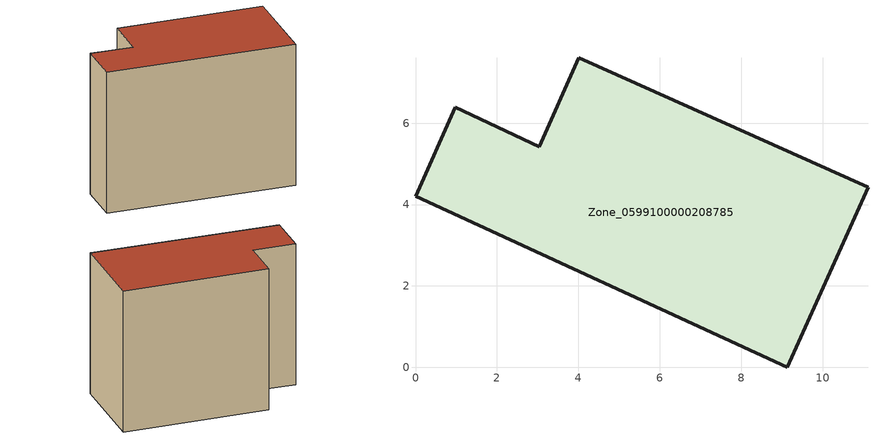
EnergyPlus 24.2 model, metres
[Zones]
Zone_0599100000208785
 floor ground (C_G): 9.13,0 0,4.2 0.98,6.39 3.04,5.42 4.02,7.61 11.12,4.43 z0
 wall outside (C_F): 0,4.2 9.13,0 11.12,4.43 4.02,7.61 3.04,5.42 0.98,6.39 0,4.2 z0:7.8
 roof outside (C_R): 4.02,7.61 3.04,5.42 0.98,6.39 0,4.2 9.13,0 11.12,4.43 z7.8
[BUILDING]
Pand.0599100000208785: North Axis=0; Terrain=City; Loads Convergence Tolerance Value=0.04; Temperature Convergence Tolerance Value=0.4; Solar Distribution=FullExterior; Maximum Number of Warmup Days=25; Minimum Number of Warmup Days=1
[Site:Location]
Rotterdam.The.Hague.AP_ZH_NLD Design_Conditions: Latitude=51.96; Longitude=4.45; Time Zone=1; Elevation=-4.5
[SITE:GROUNDTEMPERATURE:BUILDINGSURFACE]
18, 18, 18, 18, 18, 18, 18, 18, 18, 18, 18, 18
[MATERIAL] Thermal Absorptance=0.9; Solar Absorptance=0.7; Visible Absorptance=0.7
Name | Roughness | Thickness | Conductivity | Density | Specific Heat
G.TC.1946 | MediumSmooth | 0.15 | 1 | 540 | 1210
F.TC.1946 | Rough | 0.3 | 0.857143 | 1920 | 840
R.TC.1946 | MediumRough | 0.2 | 0.909091 | 1500 | 1000
[CONSTRUCTION]
C_G: G.TC.1946
C_F: F.TC.1946
C_R: R.TC.1946
[ZONE]
Zone_0599100000208785: Type=1; Multiplier=1; Ceiling Height=Autocalculate; Volume=Autocalculate; Floor Area=autocalculate; Part of Total Floor Area=Yes
[ZONEINFILTRATION:DESIGNFLOWRATE]
Infil_Zone_0599100000208785: Zone or ZoneList or Space or SpaceList=Zone_0599100000208785; Schedule=AlwaysOn; Design Flow Rate Calculation Method=Flow/Area; Flow Rate per Floor Area=0.003; Constant Term Coefficient=1; Temperature Term Coefficient=0; Velocity Term Coefficient=0; Velocity Squared Term Coefficient=0
[HVACTEMPLATE:ZONE:IDEALLOADSAIRSYSTEM]
Zone_0599100000208785: Maximum Heating Supply Air Temperature=50; Minimum Cooling Supply Air Temperature=13; Maximum Heating Supply Air Humidity Ratio=0.0156; Minimum Cooling Supply Air Humidity Ratio=0.0077; Heating Limit=NoLimit; Cooling Limit=NoLimit; Dehumidification Control Type=ConstantSensibleHeatRatio; Cooling Sensible Heat Ratio=0.7; Dehumidification Setpoint=60; Humidification Control Type=None; Humidification Setpoint=30; Outdoor Air Method=None; Outdoor Air Flow Rate per Person=0.00944; Outdoor Air Flow Rate per Zone Floor Area=0; Outdoor Air Flow Rate per Zone=0; Demand Controlled Ventilation Type=None; Outdoor Air Economizer Type=NoEconomizer; Heat Recovery Type=None; Sensible Heat Recovery Effectiveness=0.7; Latent Heat Recovery Effectiveness=0.65
[ZONECONTROL:THERMOSTAT]
ThermostatControl_Zone_0599100000208785: Zone or ZoneList=Zone_0599100000208785; Control Type Schedule=DualSetpointControlType; Control 1=Thermostat_Zone_0599100000208785; Temperature Difference Between Cutout And Setpoint=0
[THERMOSTATSETPOINT:DUALSETPOINT]
Thermostat_Zone_0599100000208785: Heating Setpoint Temperature Schedule=HeatingSetpoint_Zone_0599100000208785; Cooling Setpoint Temperature Schedule=CoolingSetpoint_Zone_0599100000208785
[SCHEDULE:COMPACT]
HeatingSetpoint_Zone_0599100000208785: Through: 12/31, For: AllDays, Until: 24:00, 21
CoolingSetpoint_Zone_0599100000208785: Through: 12/31, For: AllDays, Until: 24:00, 24
DualSetpointControlType: Through: 12/31, For: AllDays, Until: 24:00, 4
AlwaysOn: Through: 12/31, For: AllDays, Until: 24:00, 1
